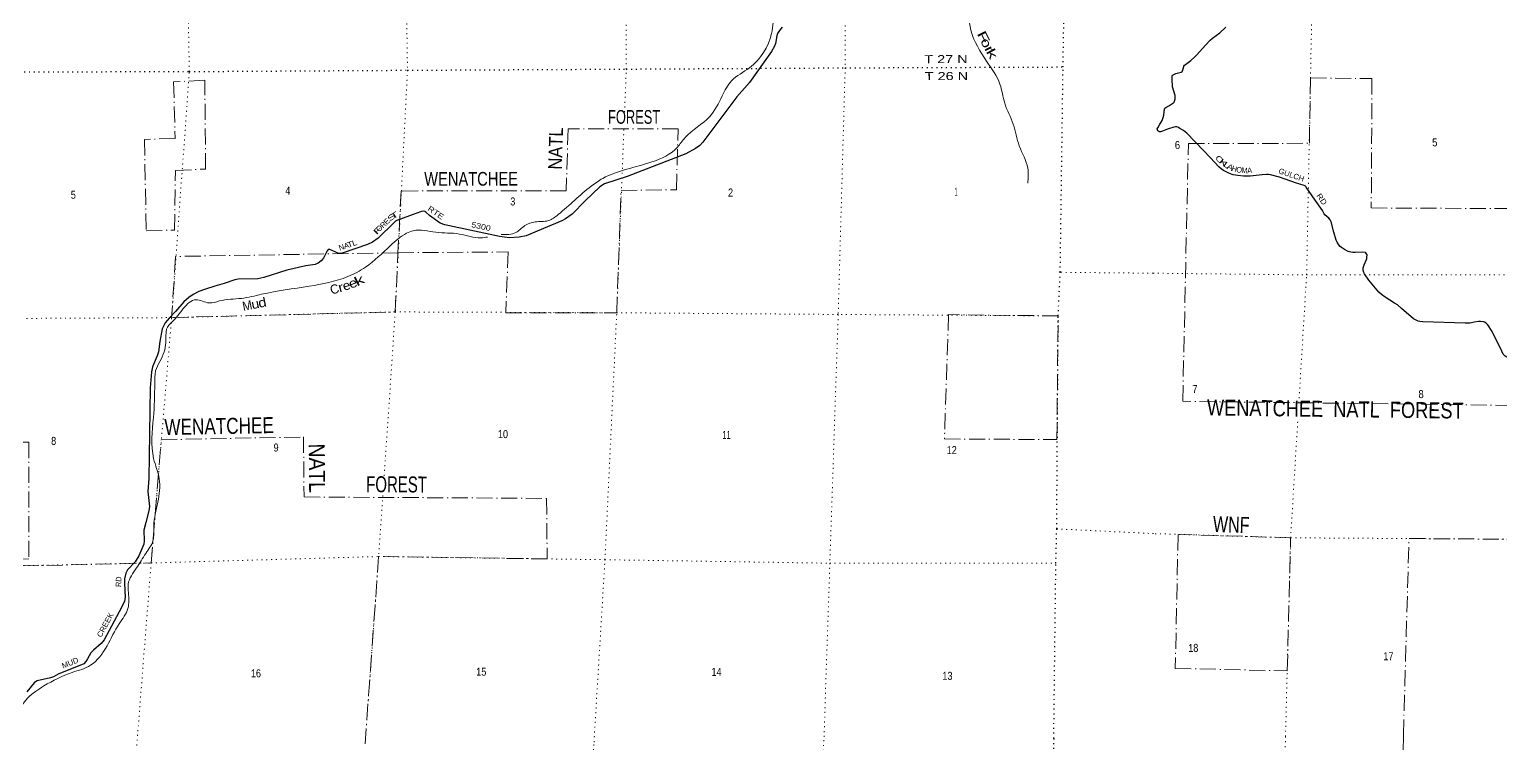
# Model space of a CAD drawing. Header units: feet. Extents: x -3 to 248627, y 0 to 184934.
# Drawn here: x 161057 to 193230, y 92388 to 108011 of the extents above; entities that cross this region are included whole.
import ezdxf
from ezdxf.enums import TextEntityAlignment as Align

# ---------------------------------------------------------------- set-up
doc = ezdxf.new("R2010")
doc.units = ezdxf.units.FT
doc.header["$LTSCALE"] = 70
doc.linetypes.add('DOT_DASHED', pattern=[7.7, 5, -1.2, 0.3, -1.2])
doc.linetypes.add('DOTTED', pattern=[1.5, 0.3, -1.2])
for name, color, linetype, lineweight in [('29', 7, 'Continuous', 25), ('30', 7, 'Continuous', 35), ('39', 7, 'Continuous', 13), ('44', 7, 'DOT_DASHED', 13), ('6', 7, 'DOTTED', 25), ('7', 7, 'DOTTED', 13)]:
    doc.layers.add(name, color=color, linetype=linetype, lineweight=lineweight)
doc.layers.add('41', color=7, linetype='Continuous')

msp = doc.modelspace()

# ---------------------------------------------------------------- linework, layer by layer
at = {"layer": '29'}
for points in [[(177521.08, 108063.49), (177460.98, 107990.26), (177416.67, 107921.4), (177398.95, 107871.5), (177371.13, 107702.51), (177351.93, 107645.57), (177283.09, 107529.4), (176804.48, 106850.8), (176525.98, 106536.57), (176283.64, 106212.34), (175786.94, 105541.75), (175721.06, 105470.32), (175625, 105403.45), (175412, 105287.68), (174126.17, 104792.67), (173637.02, 104634.48), (173532.39, 104570.39), (173207.72, 104262.11), (172927.02, 103972.09), (172780.82, 103867.17), (172701.5, 103825.81), (172159.02, 103594.56), (171920.5, 103495.66), (171769.83, 103463.15), (171552.98, 103453.87), (171340.25, 103482.5), (170145.52, 103735.96), (170043.08, 103775.83), (169805.96, 103940.32), (169723.7, 104011.79), (169702.28, 104029.81), (169684.58, 104034.24), (169631.82, 104028.5), (169506.81, 103982.02), (169095.57, 103832.47), (169060.89, 103814.08), (169030.41, 103788.21), (168680.71, 103441.57), (168562.65, 103353.57), (168450.1, 103302.39), (167894.42, 103115.36), (167857.71, 103106.02), (167824.15, 103112.23), (167629.31, 103196.36), (167589.54, 103194.76), (167565.13, 103168.09), (167487.11, 103005.05), (167439.19, 102948.19), (167372.88, 102894.23), (167309.72, 102870.88), (167099.99, 102837.43), (166688.66, 102744.19), (166182.09, 102582.52), (166054.68, 102554.02), (165622.45, 102546.99), (165548.88, 102533.01), (165318.18, 102452.15), (165114.36, 102391.7)], [(186111.44, 106490.65), (186114.41, 106523.85), (186111.59, 106568.12), (186058.88, 106752.71), (186052.29, 106784.72), (186047.59, 106895.86), (186047.59, 106990.03), (186050.41, 107000.39), (186055.12, 107006.04), (186070.18, 107020.17), (186096.53, 107034.29), (186130.41, 107046.54), (186243.35, 107076.68), (186267.34, 107087.03), (186273.93, 107093.62), (186277.23, 107103.05), (186288.52, 107148.25), (186299.82, 107200.99), (186304.99, 107210.4), (186319.11, 107227.36), (186341.23, 107246.2), (186454.16, 107332.84), (186544.51, 107411), (186585.93, 107453.39), (186774.16, 107668.11), (186881.44, 107778.29), (186932.27, 107818.79), (187090.38, 107939.34), (187222.14, 108059.89)], [(188982.02, 104562.3), (188969.37, 104572.51), (188961.19, 104580.55), (188935.48, 104595.11), (188837.6, 104625.25), (188747.25, 104655.39), (188393.38, 104775.93), (188201.39, 104828.67), (188153.39, 104838.09), (188111.04, 104839.97), (188013.16, 104832.44), (187757.16, 104802.3), (187673.4, 104798.53), (187609.4, 104800.41), (187482.35, 104813.6), (187381.64, 104832.44), (187301.65, 104858.81), (187172.71, 104922.85), (187116.24, 104960.52), (187068.24, 105001.96), (186883.78, 105201.61), (186729.43, 105367.37), (186368.03, 105740.31), (186298.39, 105798.7), (186217.44, 105845.79), (186185.45, 105864.63), (186151.57, 105877.81), (186121.45, 105883.46), (186081.92, 105875.92), (185946.39, 105826.95), (185837.22, 105785.51), (185793.93, 105772.33), (185773.22, 105772.33), (185761.93, 105774.21), (185737.46, 105791.17), (185724.28, 105815.65), (185720.52, 105832.61), (185731.81, 105857.09), (185773.22, 105921.13), (185825.92, 106019.07), (185852.28, 106081.23), (185863.57, 106135.85), (185878.63, 106267.7), (185887.11, 106288.42), (185908.75, 106305.37), (185972.74, 106339.28), (186059.33, 106395.78), (186076.76, 106408.02), (186092.76, 106423.08), (186101.23, 106439.09), (186111.44, 106490.65)], [(191066.64, 101904.8), (190973.07, 101984.51), (190913.79, 102024.07), (190702.97, 102152.15), (190624.85, 102210.54), (190567.44, 102265.16), (190349.1, 102525.09), (190256.86, 102660.7), (190238.03, 102696.49), (190228.63, 102747.35), (190226.74, 102794.43), (190243.69, 102860.36), (190296.39, 102980.91), (190303.91, 103001.62), (190307.68, 103027.99), (190310.51, 103076.97), (190300.16, 103105.22), (190286.04, 103122.17), (190273.8, 103131.59), (190209.81, 103135.36), (190051.69, 103127.83), (190001.81, 103127.82), (189954.75, 103135.36), (189897.34, 103154.2), (189815.46, 103193.75), (189750.52, 103237.07), (189725.11, 103259.67), (189694.99, 103295.46), (189656.41, 103357.62), (189637.58, 103397.17), (189581.12, 103576.11), (189528.41, 103798.37), (189506.76, 103843.57), (189471.94, 103885.01), (189389.12, 103956.59), (189375, 103973.54), (189332.65, 104047), (189178.3, 104273.02), (188982.02, 104562.3)], [(165114.36, 102391.7), (164908.9, 102330.76), (164762.1, 102275.35), (164638.12, 102209.61), (164540.75, 102145.79), (164437.66, 102048.36), (164255.35, 101836.87), (164115.07, 101695.84), (164022.88, 101589.97), (163962.91, 101462.28), (163909.17, 101182.64), (163876.7, 100956.82), (163849.46, 100870.8), (163747.23, 100626.67), (163723.59, 100516.62), (163700.07, 100172.68), (163667.19, 98189.64), (163645.58, 97902.01), (163680.24, 97576.27), (163672.05, 97479.76), (163606.55, 97224.19), (163560.66, 97055.17), (163567.06, 96821.89), (163559.28, 96750.5), (163449.17, 96493.87), (163367.08, 96367.02), (163204.28, 96186.31), (163168.78, 96115.28), (163137.46, 95994.07), (163135.01, 95900.03), (163151.58, 95586.32), (163133.29, 95500.93), (163071.65, 95366.96), (162690.58, 94658.83), (162627.34, 94577.81), (162456.7, 94433.15), (162402.86, 94374.29), (162324.8, 94239.4), (162293.82, 94182.4), (162244.68, 94134.68), (161685.03, 93906.43), (161583.83, 93850.16), (161518.55, 93829.71), (161229.62, 93760.82), (161191.25, 93741.5), (161157.84, 93716.43), (161001.19, 93523.1)], [(193425.66, 100802.16), (193332.54, 100861.93), (193305.25, 100882.64), (193290.19, 100903.36), (193257.25, 100974.94), (193042.67, 101400.62), (192952.32, 101547.54), (192938.2, 101564.48), (192913.73, 101587.09), (192881.73, 101605.92), (192858.2, 101615.34), (192793.26, 101624.76), (192749.03, 101622.88), (192654.91, 101607.81), (192595.62, 101590.85), (192557.03, 101585.21), (192459.15, 101581.44), (191529.3, 101615.34), (191465.3, 101624.76), (191431.42, 101628.52), (191371.19, 101654.89), (191326.01, 101683.15), (191066.64, 101904.8)]]:
    msp.add_lwpolyline(points, dxfattribs=at)
at = {"layer": '39'}
for points in [[(178383.47, 110200.78), (178486.39, 110281.68), (178780.29, 110681.89), (179249.23, 110984.88), (179820.49, 111138.18), (180209.11, 110971.31), (180391.64, 110692.19), (180429.18, 110476.14), (180607.15, 110049.74), (180753.14, 109702.15), (181176.8, 109180.01), (181525.74, 108629.9), (181646.5, 107993.85), (181990.96, 107314.62), (182281.6, 106815.17), (182387.01, 106399.11), (182570.91, 105940.4), (182704.33, 105461.7), (182890.16, 104978.77), (182891, 104645.82)], [(177795.95, 109388.2), (177672.15, 109265.36), (177564.02, 108914.66), (177368.64, 108412.93), (177286.23, 107920.88), (176805.63, 107174.02), (176413.37, 106884.87), (176208.52, 106556.71), (175930.62, 106101.69), (175394.58, 105643.58), (175228.48, 105436.34), (174670.73, 105111.48), (173596.58, 104750.15), (173343.9, 104581.57), (172621.75, 103960.69), (172407.52, 103828.29), (172121.05, 103801.08), (171894.9, 103719.17), (171694.71, 103566.54), (171373.73, 103525.71)], [(171074.33, 103469.46), (170932, 103450.25), (170460.4, 103534.69), (169944.27, 103572.89), (169450.31, 103606.96), (169306.93, 103553), (168951.04, 103281.89), (168406.88, 102809.67), (168020.97, 102603.24), (167173.22, 102392.42), (166134.02, 102216.61), (165694.07, 102127.4), (165213.9, 102070.62), (164985.86, 102027.06), (164697.74, 102098.73), (164420.71, 101903.64), (164179.74, 101612.3), (164057.99, 101456.69), (164044.72, 101363.76), (164004.91, 100956.63), (163816.97, 100540.13), (163797.01, 100259.64), (163768.98, 99519.29), (163773.87, 98623.37), (163897.34, 98183.04), (163865.26, 97668.61), (163776.68, 97142.28), (163759.42, 96825.55), (163603.14, 96545.64), (163398.34, 96229.58), (163217.54, 95878.6), (163220.97, 95689.45), (163211.69, 95346.46), (163022.95, 95010.17), (162759.06, 94526.85)], [(162759.06, 94526.85), (162394.55, 94100.4), (161992.68, 93944.46), (161374.53, 93648.07), (161018.66, 93383.01), (160501.59, 92687.96), (160249.45, 92524.22), (159731.92, 92484.4), (159164.85, 92673.41), (158827.77, 92589.88), (158447.96, 92399.57), (158307.59, 92312.92)], [(195315.79, 92601.55), (195200.69, 92138), (195182.96, 91996.72), (195098.76, 91975.12), (195050.79, 91954.15), (195049.3, 91805.09), (195095.4, 91699.14), (195049.52, 91555.35), (194953.41, 91523.48), (194905.55, 91496.47), (194919.61, 91379.9), (194864.28, 91318.52), (194808.74, 91269.22), (194838.84, 91156.96), (194807.94, 91079.9), (194736.23, 91034.35), (194757.66, 90958.18), (194699.53, 90824.25), (194441.02, 90396.84), (194266.56, 90236.72), (194042.82, 90132.15), (193887.26, 90044.86), (193746.16, 89816.85), (193437.1, 89283.83), (193388.4, 89069.51), (192772.69, 87624.88), (192374.78, 86633.14), (192344.59, 86513.8), (192361.66, 86457.7), (192410.65, 86418.27), (192420.69, 86301.63), (192345.04, 86014.33), (192274.49, 85900.33), (192212.2, 85774.38), (192182.67, 85616.78), (192131.98, 85519.23), (192077.67, 85397.45), (192031.09, 85058.29), (192088.89, 84974.71), (192103.2, 84844.04), (192059.92, 84547.24), (192073.58, 84454.83), (192112.33, 84544.12), (192134.01, 84689.5), (192177.82, 84718.46), (192185, 84533.29), (192140.94, 84282.8), (192082.95, 84140.81), (192032.39, 84035.21), (192003.06, 83865.52), (191882.51, 83613.7), (191812.44, 83471.51), (191853.39, 83431.94), (191867.76, 83297.25), (191844.89, 82984.68), (191784.64, 82502.3), (191845.9, 82215.36), (192135.24, 81777.29), (192526.88, 81244.33), (192763.75, 80813.41), (193012.1, 80181.3), (193237.56, 79947.55), (193486.63, 79746.44), (193672.36, 79717.43), (193814.23, 79663.5), (193833.8, 79526.17), (193802.3, 79417.59), (193635.94, 79491.24), (193460.3, 79637.23), (193313.18, 79763.57), (193214.64, 79874.65), (193178.37, 79876.04), (193265.07, 79750.66), (193413.56, 79543.78), (193485.09, 79363.76), (193649.54, 79165.21), (193843.35, 78898.69), (193984.87, 78864.89), (194140.35, 78720.56), (194198.67, 78606.78), (194151.52, 78537.48), (194233.2, 78470.42), (194319.52, 78367.19), (194342.05, 78226.6), (194465.84, 78051.52), (194693.56, 77684.89), (194833.47, 77272.43), (195079.78, 76523.47), (195254.69, 76184.12), (195269.51, 76023.26), (195291.76, 75898.77), (195378.16, 75791.52), (195388.6, 75785.21)]]:
    msp.add_spline(points, degree=3, dxfattribs=at)
at = {"layer": '44'}
for points in [[(164892.34, 106902.4), (164211.49, 106860.68), (164244.14, 105625.03), (163571.32, 105603.49), (163611.51, 103607.87), (164231.98, 103621.24), (164251.57, 104921.51), (164910.27, 104957.13)], [(173901.48, 101812.73), (173996.94, 104490), (175205.66, 104502.56), (175243.32, 105837.14), (172837.91, 105838.24), (172796.26, 104481.48), (169186.15, 104476.07), (169116.29, 103125.3), (171529.72, 103142.36), (171473.55, 101814.45)], [(169116.29, 103125.3), (164255.27, 103044.75), (164167.25, 101706.03), (169058.4, 101831)], [(183555.47, 101743.89), (181158.07, 101771.21), (181068.74, 99051.63), (183526.55, 99038.54)], [(186176.04, 96964.38), (186117, 94030.82), (188565.57, 93979.92), (188639, 96889.95)]]:
    msp.add_lwpolyline(points, close=True, dxfattribs=at)
for points in [[(191105.2, 92565.45), (191227.54, 96873.45), (193673, 96856.95), (194004.86, 99779.7), (186279.01, 99876.34), (186402.98, 105515.41), (189048.73, 105519.52), (189074.16, 106948.11), (190416.76, 106933.75), (190402.53, 104104.53), (194347.24, 104089.11)], [(155843.45, 92293.61), (155807.32, 96306.49), (155708.58, 96316.37), (155696.13, 101616.04), (158391.53, 101671.98), (158400.74, 99037.27), (159075.63, 99036.64), (159085.86, 98958.04), (161043.98, 98982.23), (161042.56, 96432.81), (157126.79, 96345.49), (157118.93, 96187.2), (163718.5, 96338.89), (163936.81, 99034.54), (167051.23, 99095.38), (167063.88, 97783.08), (172368.33, 97751.65), (172379, 96427.25), (168694.23, 96480.15), (168398.97, 92384.07)], [(191105.2, 92565.45), (191018.95, 88318.32), (189791.24, 88310.95), (189805.51, 86875.28), (191041.23, 86886.8), (191257.54, 79853.5), (188656.39, 79856.09), (185819.29, 79798.38)]]:
    msp.add_lwpolyline(points, dxfattribs=at)
at = {"layer": '6'}
for points in [[(183459, 92501.81), (183504.8, 96332.22), (183523.6, 97084.8), (183555.47, 101743.89), (183600, 102698.08), (183662.32, 107189.51), (183680.49, 108331.52), (183697.83, 112647.56), (183713.57, 113672.56), (183713.16, 118101.66), (183716.44, 119025.81), (183726.48, 123557.78), (183725.1, 124306.39), (183741.69, 128979.59), (183749.97, 129609.12), (183742.75, 134391.36), (183746.63, 134915.98), (183730.92, 138408.36)], [(154660.71, 107079.31), (155087.02, 107089.87), (159788.73, 107082.37), (164554.12, 107089.3), (169325.64, 107118.41), (174109.24, 107143.44), (178896.89, 107170.47), (183662.32, 107189.51)], [(183459, 92501.81), (183414.67, 91434.25), (183397.6, 90877.88), (183357.01, 85852.71), (183350.72, 85448.85), (183266.33, 80029.02), (183265.8, 79746.14), (183172.38, 74570.03), (183085.43, 72045.6), (183231.68, 69166.6), (183359.17, 63484.24), (183331.52, 61238.39)]]:
    msp.add_lwpolyline(points, dxfattribs=at)
at = {"layer": '7'}
for p, q in [((185630.47, 102677.93), (183600, 102698.08)), ((183523.6, 97084.8), (185677.49, 96980))]:
    msp.add_line(p, q, dxfattribs=at)
for points in [[(178670.83, 138367.52), (178747.32, 134344.91), (178802.69, 128922.84), (178827.85, 123510.97), (178852.86, 118060.77), (178877.89, 112612.58), (178896.89, 107170.47), (178744.64, 101775.39), (178561.97, 96334), (178432.17, 92461.39)], [(188818.68, 99842.36), (188989, 102640.95), (189101, 108345.95), (189039, 113653.95), (188991, 118965.95), (188943, 124291.95), (188899.79, 129684.28), (188898, 134946.95), (188883.99, 138451.11)], [(168591.62, 138289.59), (168742.54, 134308.54), (168856.33, 128868.11), (168965.48, 123434.8), (169115.18, 118006.39), (169244.79, 112549.72), (169325.64, 107118.41), (169058.4, 101831), (168809.71, 98176.87)], [(163405.39, 92347.24), (163718.5, 96338.89), (164167.25, 101706.03), (164554.12, 107089.3), (164452.55, 112561.98), (164296.26, 117191.4)], [(174072.39, 106197.93), (174109.24, 107143.44), (174086.33, 112617.85), (174052.67, 114799.16)], [(173404.4, 92422.09), (173643.61, 96410.36), (173901.48, 101812.73), (174060, 105879.93)], [(185630.47, 102677.93), (188989, 102640.95), (194328, 102643.95), (199654, 102485.95), (204942, 103131.95), (210275, 103170.95), (213842.58, 102959.45)], [(183555.47, 101743.89), (178744.64, 101775.39), (173901.48, 101812.73), (169058.4, 101831), (164167.25, 101706.03), (159384.37, 101680.13), (154698.38, 101602.15)], [(188526.84, 92543.7), (188639, 96889.95), (188794.77, 99449.52)], [(168785, 97813.85), (168694.23, 96480.15), (168398.97, 92384.07)], [(185677.49, 96980), (188639, 96889.95), (193673, 96856.95), (198738, 96539.95), (199549.98, 96526.3)], [(154736.02, 96129.85), (158830.63, 96236.06), (163718.5, 96338.89), (168694.23, 96480.15), (173643.61, 96410.36), (178561.97, 96334), (183504.8, 96332.22)], [(172627.32, 46529.27), (172618.16, 47247.37), (172593.41, 52740.11), (172458.31, 58172.96), (172492.81, 63585.16), (172526.35, 69088.11), (172634.52, 74849.75), (172808.42, 80196.14), (173058.26, 85593.63), (173297.18, 90985.84), (173404.4, 92422.09)], [(178432.17, 92461.39), (178331.14, 90854.28), (178187.52, 85439.84), (178041.12, 80029.01), (177689.64, 74597.24), (177885.46, 69097.05), (177781.3, 63686.38), (177795.35, 62741.41)], [(188526.84, 92543.7), (188488.69, 91131.53), (188494.08, 85371.61), (188656.39, 79856.09), (188675.67, 74462.96), (188607.55, 68999.85), (188754.34, 63449.82), (188732.2, 60767.27)]]:
    msp.add_lwpolyline(points, dxfattribs=at)

# ---------------------------------------------------------------- texts
at = {"layer": '30'}
for s, rotation, width, p in [('O', 312.735, 1.5, (187040.7, 105124.84)), ('K', 319.195, 1.6, (187126.62, 105050.75)), ('L', 326.294, 1.65, (187210.68, 104991.47)), ('A', 333.588, 1.3, (187289.15, 104944.33)), ('H', 341.754, 0.95, (187389.56, 104903.6)), ('O', 349.404, 0.8, (187503.17, 104880.92)), ('M', 354.073, 0.75, (187623.74, 104868.07)), ('A', 4.577, 0.85, (187747.07, 104867.51)), ('S', 41.748, 1.7, (169014.59, 103860.34)), ('T', 33.984, 1.65, (169075.96, 103894.86)), ('F', 44.748, 1.95, (168714.85, 103576.39)), ('A', 18.602, 1.1, (168006.6, 103224.99)), ('T', 18.602, 1.25, (168088.89, 103251.29)), ('L', 18.602, 1.2, (168186.17, 103284.8)), ('RD', 88.508, 0.8, (163065.67, 95926.25)), ('CREEK', 61.714, 1.05, (162766.87, 94956.07))]:
    msp.add_text(s, height=120, rotation=rotation, dxfattribs=dict(at, width=width)).set_placement(p, align=Align.CENTER)
msp.add_text('GULCH', height=120, rotation=341.189, dxfattribs=at).set_placement((188361.93, 104865.33))
for s, rotation, width, p in [('RD', 304.329, 1.15, (189195.95, 104372.93)), ('RTE', 325.251, 1.2, (169754.04, 104062.91)), ('5300', 348.022, 1.2, (170712.84, 103687.16))]:
    msp.add_text(s, height=120, rotation=rotation, dxfattribs=dict(at, width=width)).set_placement(p)
for s, rotation, p in [('O', 44.748, (168751.1, 103616.59)), ('R', 44.748, (168835.84, 103693.98)), ('E', 44.748, (168912.87, 103768.13)), ('N', 18.602, (167901.77, 103188.23)), ('MUD', 22.188, (161969.87, 94098.2))]:
    msp.add_text(s, height=120, rotation=rotation, dxfattribs=at).set_placement(p, align=Align.CENTER)
at = {"layer": '41'}
for s, rotation, width, p in [('F', 295.951, 1.7, (181831.05, 107798.06)), ('o', 295.951, 1.35, (181892.01, 107672.21)), ('r', 297.83, 1.6, (181967.14, 107532.14)), ('k', 297.83, 1.6, (182020.03, 107430.9)), ('r', 15.165, 1.2, (167890.5, 102271.97)), ('e', 16.826, 1.1, (168018.21, 102314.36)), ('e', 20.763, 1.2, (168166.53, 102368.2)), ('k', 26.642, 1.55, (168315.75, 102432.59)), ('M', 11.334, 0.95, (165840.44, 101871.17)), ('u', 11.591, 1.15, (166015.03, 101906.37)), ('d', 11.591, 1.2, (166169.3, 101938.02))]:
    msp.add_text(s, height=200, rotation=rotation, dxfattribs=dict(at, width=width)).set_placement(p, align=Align.CENTER)
msp.add_text('C', height=200, rotation=15.165, dxfattribs=at).set_placement((167755.65, 102234.64), align=Align.CENTER)
at = {"layer": '44'}
for s, height, rotation, width, p in [('FOREST', 300, 359.974, 0.7, (173711.92, 105946.55)), ('NATL', 300, 88.242, 0.9, (172700.05, 104940.74)), ('WENATCHEE', 300, 0.086, 0.8, (169691.22, 104590.27)), ('WENATCHEE  NATL  FOREST', 350, 359.283, 0.85, (186807.18, 99566.74)), ('WENATCHEE', 350, 1.119, 0.8, (164013.17, 99134.94)), ('NATL', 350, 270.552, 0.9, (167165.36, 98948.76)), ('FOREST', 350, 359.661, 0.7, (168421.33, 97887.77)), ('WNF', 350, 358.269, 0.75, (186935.57, 97016.46))]:
    msp.add_text(s, height=height, rotation=rotation, dxfattribs=dict(at, width=width)).set_placement(p)
at = {"layer": '6', "width": 1.35}
for s, p in [('T 27 N', (180627.79, 107272.08)), ('T 26 N', (180637.99, 106901.61))]:
    msp.add_text(s, height=175, rotation=0.229, dxfattribs=at).set_placement(p)
at = {"layer": '7'}
for s, width, p in [('6', 0.9, (186106.52, 105392.74)), ('5', 0.9, (191734, 105451.95)), ('7', 0.9, (186488.74, 100053.05)), ('8', 0.9, (191434.84, 99944.6)), ('18', 0.85, (186400.02, 94392.12)), ('17', 0.85, (190668.56, 94209.66))]:
    msp.add_text(s, height=175, rotation=0.77, dxfattribs=dict(at, width=width)).set_placement(p)
for s, width, p in [('4', 0.85, (166653.99, 104398)), ('5', 0.85, (161961.59, 104306.84)), ('3', 0.85, (171573.56, 104159.55)), ('2', 0.85, (176335.41, 104355.49)), ('1', 0.4, (181289.48, 104371.94)), ('8', 0.85, (161532.6, 98922.34)), ('10', 0.85, (171302.85, 99070.4)), ('11', 0.65, (176210.12, 99054.47)), ('9', 0.85, (166396.61, 98777.88)), ('12', 0.85, (181116.95, 98721.01)), ('16', 0.85, (165900.58, 93837.47)), ('15', 0.85, (170828.2, 93873.94)), ('14', 0.85, (175973.68, 93869.59)), ('13', 0.85, (181023.53, 93782.75))]:
    msp.add_text(s, height=175, dxfattribs=dict(at, width=width)).set_placement(p)

doc.saveas('drawing.dxf')
